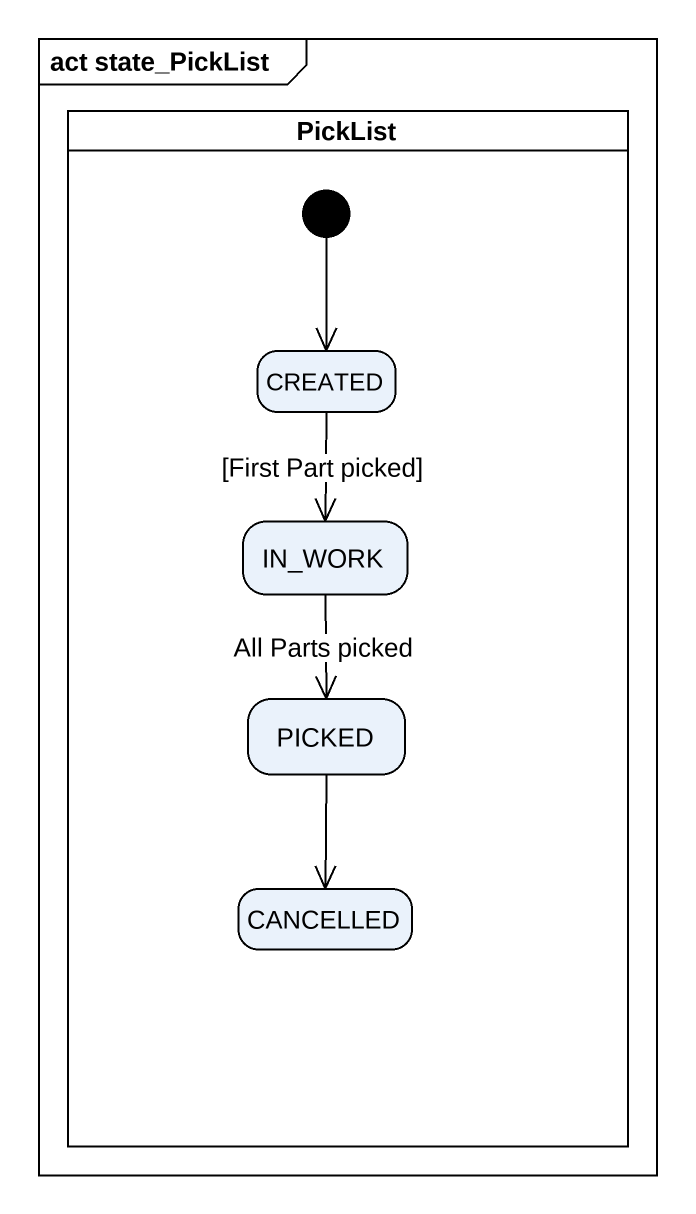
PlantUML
@startuml
mainframe act state_PickList
hide empty description
state PickList <<partition>> {
  state CREATED
  state IN_WORK
  state PICKED
  state CANCELLED
  [*] --> CREATED
}
CREATED --> IN_WORK : [First Part picked]
IN_WORK --> PICKED : All Parts picked
PICKED --> CANCELLED
@enduml
